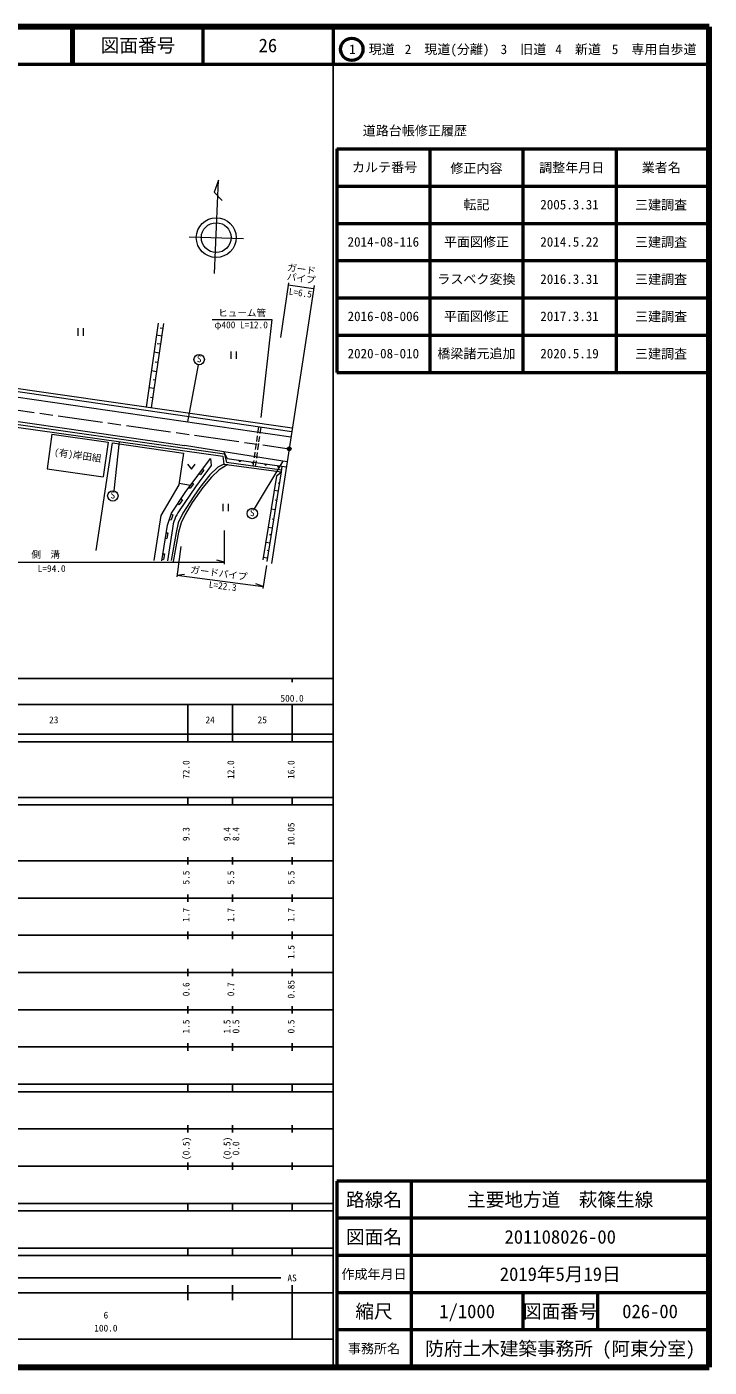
# Model space of a CAD drawing. Units: millimetres, scale not verified. Extents: x 40000 to 680000, y 20000 to 380000.
# Drawn here: x 496768 to 680000, y 20000 to 380000 of the extents above; entities that cross this region are included whole.
import ezdxf
from ezdxf.enums import TextEntityAlignment as Align

# ---------------------------------------------------------------- set-up
doc = ezdxf.new("R2010")
doc.units = ezdxf.units.MM
doc.header["$LTSCALE"] = 1000
doc.header["$PDMODE"] = 32
doc.header["$PDSIZE"] = 500
doc.linetypes.add('CHAIN', pattern=[18.5, 12, -1.5, 3.5, -1.5])
for name, color, linetype, lineweight in [('M-BGD', 7, 'Continuous', 13), ('M-BMK', 2, 'CHAIN', 13), ('M-BMK-SRVR', 3, 'Continuous', 13), ('M-STR-HTXT', 7, 'Continuous', 13), ('M-TTL', 2, 'Continuous', 140), ('M-TTL-BAND', 7, 'Continuous', 25), ('M-TTL-FRAM', 2, 'Continuous', 50), ('M-TTL-LINE', 7, 'Continuous', 50)]:
    doc.layers.add(name, color=color, linetype=linetype, lineweight=lineweight)
doc.layers.add('M-OTRS', color=6, linetype='Continuous')
doc.layers.add('M-TTL-TXT', color=7, linetype='Continuous')
doc.styles.add('ＭＳ ゴシック', font='')
doc.styles.get('ＭＳ ゴシック').set_extended_font_data('MS Gothic')

msp = doc.modelspace()

# ---------------------------------------------------------------- linework, layer by layer
at = {"layer": 'M-BGD'}
for p, q in [((548280, 338772), (547076, 335544)), ((547129, 313729), (548280, 338772)), ((547076, 335544), (549235, 333390)), ((540327, 323593), (554931, 323174)), ((510467, 299025), (510467, 297025)), ((511967, 297025), (511967, 299025)), ((531995, 300360), (528807, 277852)), ((530290, 277639), (533561, 300313)), ((533366, 298963), (532618, 299071)), ((533072, 296925), (531540, 297146)), ((568058, 272222), (432726, 291633)), ((532416, 292379), (530896, 292598)), ((532760, 294759), (531808, 294896)), ((551548, 292821), (551548, 290821)), ((553048, 290821), (553048, 292821)), ((429666, 289943), (567694, 269841)), ((567909, 271251), (432097, 290992)), ((532045, 289807), (531216, 289926)), ((540014, 273872), (542847, 289226)), ((531692, 287361), (530185, 287579)), ((531362, 285073), (530656, 285175)), ((531036, 282813), (529540, 283029)), ((456616, 277705), (549388, 264672)), ((549838, 265263), (456814, 278453)), ((457188, 279346), (539080, 267533)), ((530682, 280354), (529986, 280454)), ((503528, 270584), (502210, 261283)), ((503528, 270584), (518610, 268447)), ((558496, 268625), (558705, 270122)), ((558808, 270861), (559042, 272540)), ((559422, 270771), (559653, 272451)), ((515430, 239345), (519797, 268282)), ((518610, 268447), (517293, 259146)), ((519797, 268282), (538866, 265525)), ((521563, 268581), (520096, 255387)), ((549697, 265855), (539080, 267533)), ((558191, 266439), (558424, 268112)), ((558821, 266396), (559047, 268041)), ((559112, 268513), (559310, 269952)), ((538866, 265525), (537609, 256993)), ((539254, 254949), (546077, 264093)), ((546077, 264093), (546264, 262177)), ((549388, 264672), (549652, 262569)), ((549697, 265855), (550352, 263093)), ((566668, 263128), (549697, 265855)), ((549697, 265855), (550542, 264097)), ((550352, 263093), (565218, 261049)), ((550542, 264097), (566465, 261799)), ((557586, 262098), (557787, 263538)), ((557878, 264191), (558091, 265720)), ((557918, 250528), (565603, 263299)), ((558219, 262011), (558417, 263449)), ((558515, 264162), (558725, 265697)), ((502210, 261283), (517293, 259146)), ((539911, 262576), (540961, 261176)), ((540961, 261176), (542011, 262576)), ((546264, 262177), (542089, 256460)), ((543029, 260008), (543397, 259734)), ((545899, 259672), (543250, 256286)), ((544298, 260942), (543397, 259734)), ((543930, 261216), (544298, 260942)), ((548028, 261707), (545899, 259672)), ((548391, 261032), (546366, 259049)), ((549652, 262569), (548028, 261707)), ((550762, 262417), (548391, 261032)), ((549652, 262569), (565132, 260460)), ((563824, 259297), (560172, 236818)), ((561294, 236367), (565132, 260460)), ((565108, 260310), (563824, 259297)), ((565132, 260460), (565351, 261959)), ((537609, 256993), (532732, 248724)), ((537667, 257390), (540709, 256899)), ((542089, 256460), (537680, 250010)), ((540291, 256339), (540659, 256064)), ((541560, 257272), (540659, 256064)), ((544021, 256271), (541139, 252236)), ((541192, 257547), (541560, 257272)), ((543250, 256286), (541630, 253949)), ((546366, 259049), (544021, 256271)), ((564641, 257375), (564255, 257436)), ((535655, 249340), (539254, 254949)), ((538536, 252980), (537722, 251711)), ((538149, 253228), (538536, 252980)), ((541630, 253949), (538678, 249372)), ((541139, 252236), (539301, 249011)), ((564309, 255293), (563202, 255469)), ((563914, 252811), (563484, 252880)), ((532732, 248724), (530886, 236666)), ((534502, 246123), (535655, 249340)), ((536006, 248959), (535497, 247540)), ((535574, 249114), (536006, 248959)), ((537335, 251959), (537722, 251711)), ((538678, 249372), (537452, 246768)), ((539301, 249011), (538247, 246773)), ((549386, 251902), (549386, 249902)), ((550886, 249902), (550886, 251902)), ((563510, 250277), (562387, 250456)), ((532986, 236582), (534502, 246123)), ((535889, 245290), (534535, 236613)), ((535065, 247695), (535497, 247540)), ((537452, 246768), (536829, 244223)), ((538247, 246773), (537515, 244249)), ((562728, 245368), (561590, 245549)), ((563095, 247675), (562630, 247749)), ((533949, 242646), (534403, 242574)), ((534186, 244135), (534639, 244063)), ((534639, 244063), (534403, 242574)), ((536829, 244223), (535558, 236625)), ((537515, 244249), (536039, 236432)), ((562080, 241301), (560930, 241484)), ((562432, 243510), (561903, 243595)), ((533288, 238487), (533742, 238415)), ((533742, 238415), (533505, 236926)), ((561759, 239286), (561311, 239357)), ((533052, 236998), (533505, 236926)), ((561439, 237280), (560277, 237465))]:
    msp.add_line(p, q, dxfattribs=at)
for centre, radius in [((547633, 323379), 5351), ((547633, 323379), 4000), ((543045, 290609), 1398), ((519858, 254010), 1398), ((557293, 249278), 1398)]:
    msp.add_circle(centre, radius, dxfattribs=at)
for centre, radius, start, end in [((554006, 263597), 300, 171.78694, 351.78694), ((557470, 263097), 300, 171.78694, 351.78694), ((560935, 262597), 300, 171.78694, 351.78694), ((564399, 262097), 300, 171.78694, 351.78694), ((545815, 244222), 9984, 144.57013, 173.86256)]:
    msp.add_arc(centre, radius, start, end, dxfattribs=at)
at = {"layer": 'M-BMK'}
msp.add_line((468569, 280734), (567212, 266684), dxfattribs=at)
at = {"layer": 'M-BMK-SRVR'}
for p, q in [((571925, 297534), (567212, 266684)), ((567212, 266684), (562498, 235833))]:
    msp.add_line(p, q, dxfattribs=at)
msp.add_circle((567212, 266684), 500, dxfattribs=at)
msp.add_point((567212, 266684), dxfattribs=at)
at = {"layer": 'M-OTRS'}
msp.add_point((567212, 266684), dxfattribs=at)
at = {"layer": 'M-STR-HTXT'}
for p, q in [((567037, 311243), (564899, 296512)), ((566954, 310669), (573787, 309724)), ((573915, 310560), (571925, 297534)), ((546581, 301356), (562581, 301356)), ((562581, 301356), (559597, 275071)), ((549825, 235650), (549825, 244701)), ((538135, 240427), (537013, 232272)), ((456325, 236252), (549825, 236252)), ((549825, 236252), (547825, 236752)), ((561135, 235321), (560126, 229113)), ((537078, 232744), (539127, 232975)), ((537078, 232744), (560213, 229649)), ((560213, 229649), (558297, 230410))]:
    msp.add_line(p, q, dxfattribs=at)
at = {"layer": 'M-TTL'}
for p, q in [((680000, 380000), (40000, 380000)), ((680000, 20000), (680000, 380000)), ((40000, 20000), (680000, 20000))]:
    msp.add_line(p, q, dxfattribs=at)
at = {"layer": 'M-TTL-BAND'}
for p, q in [((579000, 20000), (579000, 370000)), ((40000, 205000), (579000, 205000)), ((568000, 205000), (568000, 204000)), ((68000, 198000), (579000, 198000)), ((540000, 188000), (540000, 198000)), ((552000, 188000), (552000, 198000)), ((568000, 188000), (568000, 198000)), ((40000, 190000), (579000, 190000)), ((40000, 188000), (579000, 188000)), ((40000, 173000), (579000, 173000)), ((540000, 171000), (540000, 173000)), ((552000, 171000), (552000, 173000)), ((568000, 171000), (568000, 173000)), ((40000, 171000), (579000, 171000)), ((40000, 156000), (579000, 156000)), ((540000, 155000), (540000, 157000)), ((552000, 155000), (552000, 157000)), ((568000, 155000), (568000, 157000)), ((46000, 146000), (579000, 146000)), ((540000, 145000), (540000, 147000)), ((552000, 145000), (552000, 147000)), ((568000, 145000), (568000, 147000)), ((540000, 135000), (540000, 137000)), ((552000, 135000), (552000, 137000)), ((568000, 135000), (568000, 137000)), ((52000, 136000), (579000, 136000)), ((46000, 126000), (579000, 126000)), ((540000, 125000), (540000, 127000)), ((552000, 125000), (552000, 127000)), ((568000, 125000), (568000, 127000)), ((52000, 116000), (579000, 116000)), ((540000, 115000), (540000, 117000)), ((552000, 115000), (552000, 117000)), ((568000, 115000), (568000, 117000)), ((46000, 106000), (579000, 106000)), ((540000, 105000), (540000, 107000)), ((552000, 105000), (552000, 107000)), ((568000, 105000), (568000, 107000)), ((40000, 96000), (579000, 96000)), ((40000, 94000), (579000, 94000)), ((540000, 94000), (540000, 96000)), ((552000, 94000), (552000, 96000)), ((568000, 94000), (568000, 96000)), ((49000, 84000), (579000, 84000)), ((540000, 83000), (540000, 85000)), ((552000, 83000), (552000, 85000)), ((568000, 83000), (568000, 85000)), ((40000, 74000), (579000, 74000)), ((540000, 73000), (540000, 75000)), ((552000, 73000), (552000, 75000)), ((568000, 73000), (568000, 75000)), ((40000, 64000), (579000, 64000)), ((40000, 62000), (579000, 62000)), ((540000, 62000), (540000, 64000)), ((552000, 62000), (552000, 64000)), ((568000, 62000), (568000, 64000)), ((40000, 52000), (579000, 52000)), ((540000, 50000), (540000, 52000)), ((552000, 50000), (552000, 52000)), ((568000, 50000), (568000, 52000)), ((40000, 50000), (579000, 50000)), ((71000, 44000), (565000, 44000)), ((40000, 40000), (579000, 40000)), ((540000, 38000), (540000, 42000)), ((552000, 38000), (552000, 42000)), ((568000, 27500), (568000, 42000)), ((68000, 27500), (579000, 27500))]:
    msp.add_line(p, q, dxfattribs=at)
at = {"layer": 'M-TTL-FRAM'}
for p, q in [((580000, 347197), (580000, 287197)), ((580000, 347197), (680000, 347197)), ((580000, 287197), (680000, 287197)), ((680000, 70000), (580000, 70000)), ((580000, 70000), (580000, 20000))]:
    msp.add_line(p, q, dxfattribs=at)
at = {"layer": 'M-TTL-LINE'}
for p, q in [((508747, 380000), (508747, 370000)), ((509247, 380000), (509247, 370000)), ((543997, 380000), (543997, 370000)), ((579000, 380000), (579000, 370000)), ((40000, 370000), (680000, 370000)), ((605000, 347197), (605000, 287197)), ((630000, 347197), (630000, 287197)), ((655000, 347197), (655000, 287197)), ((580000, 337197), (680000, 337197)), ((580000, 327197), (680000, 327197)), ((580000, 317197), (680000, 317197)), ((580000, 307197), (680000, 307197)), ((580000, 297197), (680000, 297197)), ((600000, 70000), (600000, 20000)), ((680000, 60000), (580000, 60000)), ((680000, 50000), (580000, 50000)), ((680000, 40000), (580000, 40000)), ((630000, 40000), (630000, 30000)), ((650000, 40000), (650000, 30000)), ((680000, 30000), (580000, 30000))]:
    msp.add_line(p, q, dxfattribs=at)
msp.add_circle((584031, 373958), 3000, dxfattribs=at)

# ---------------------------------------------------------------- texts
at = {"layer": 'M-BGD', "style": 'ＭＳ ゴシック'}
for p in [(542420, 289359), (519233, 252760), (556668, 248028)]:
    msp.add_text('S', height=1833, dxfattribs=at).set_placement(p, align=Align.BOTTOM_LEFT)
msp.add_text('(有)岸田組', height=1833, rotation=351.936, dxfattribs=at).set_placement((503957, 264370), align=Align.BOTTOM_LEFT)
at = {"layer": 'M-STR-HTXT', "style": 'ＭＳ ゴシック'}
for s, rotation, p in [('パイプ', 352.126, (566422, 311488)), ('ガード', 352.126, (566511, 313990)), ('L=6.5', 352.126, (566945, 307535)), ('ガードパイプ', 352.381, (540505, 232832)), ('L=22.3', 352.381, (545481, 228859))]:
    msp.add_text(s, height=1833, rotation=rotation, dxfattribs=at).set_placement(p, align=Align.BOTTOM_LEFT)
for s, p in [('ヒューム管', (548165, 301686)), ('φ400 L=12.0', (547135, 298484)), ('側\u3000溝', (497987, 236813)), ('L=94.0', (499693, 233042))]:
    msp.add_text(s, height=1833, dxfattribs=at).set_placement(p, align=Align.BOTTOM_LEFT)
at = {"layer": 'M-TTL-BAND', "style": 'ＭＳ ゴシック'}
for s, p in [('500.0', (568000, 198195)), ('23', (504000, 192405)), ('24', (546000, 192405)), ('25', (560000, 192405)), ('AS', (568000, 42500)), ('6', (518000, 32523)), ('100.0', (518000, 29033))]:
    msp.add_text(s, height=1833, dxfattribs=at).set_placement(p, align=Align.BOTTOM_CENTER)
for s, p in [('72.0', (541000, 180500)), ('12.0', (553000, 180500)), ('16.0', (569193, 180500)), ('10.05', (569193, 163174)), ('9.3', (541000, 163174)), ('9.4', (552000, 163174)), ('8.4', (554370, 163174)), ('5.5', (541000, 151500)), ('5.5', (553000, 151500)), ('5.5', (569193, 151500)), ('1.7', (541000, 141500)), ('1.7', (553000, 141500)), ('1.7', (569193, 141500)), ('1.5', (569193, 131500)), ('0.6', (541000, 121500)), ('0.7', (553000, 121500)), ('0.85', (569193, 121500)), ('1.5', (541000, 111500)), ('1.5', (552000, 111500)), ('0.5', (554370, 111500)), ('0.5', (569193, 111500)), ('(0.5)', (541000, 78764)), ('(0.5)', (552000, 78764)), ('0.0', (554370, 78764))]:
    msp.add_text(s, height=1833, rotation=90, dxfattribs=at).set_placement(p, align=Align.BOTTOM_CENTER)
at = {"layer": 'M-TTL-TXT', "style": 'ＭＳ ゴシック'}
for s, height, p in [('図面番号', 3666, (526622, 375000)), ('26', 3666, (561497, 375000)), ('1\u3000現道', 2566, (589448, 373958)), ('2\u3000現道(分離)', 2566, (609619, 373958)), ('3\u3000旧道', 2566, (630121, 373958)), ('4\u3000新道', 2566, (644824, 373958)), ('5\u3000専用自歩道', 2566, (665228, 373958)), ('道路台帳修正履歴', 2566, (600968, 352113)), ('カルテ番号', 2566, (592839, 342277)), ('修正内容', 2566, (617509, 342023)), ('調整年月日', 2566, (643089, 342197)), ('業者名', 2566, (667134, 342197)), ('転記', 2566, (617500, 332245)), ('2005.3.31', 2566, (642500, 332245)), ('三建調査', 2566, (667077, 332189)), ('2014-08-116', 2566, (592500, 322245)), ('平面図修正', 2566, (617500, 322245)), ('2014.5.22', 2566, (642500, 322245)), ('三建調査', 2566, (667077, 322189)), ('ラスベク変換', 2566, (617500, 312245)), ('2016.3.31', 2566, (642500, 312245)), ('三建調査', 2566, (667077, 312189)), ('2016-08-006', 2566, (592500, 302245)), ('平面図修正', 2566, (617500, 302245)), ('2017.3.31', 2566, (642500, 302245)), ('三建調査', 2566, (667077, 302189)), ('2020-08-010', 2566, (592500, 292245)), ('橋梁諸元追加', 2566, (617500, 292245)), ('2020.5.19', 2566, (642500, 292245)), ('三建調査', 2566, (667077, 292189)), ('路線名', 3666, (590000, 65000)), ('路線名', 3666, (590000, 65000)), ('主要地方道\u3000萩篠生線', 3666, (640000, 65000)), ('図面名', 3666, (590000, 55000)), ('図面名', 3666, (590000, 55000)), ('201108026-00', 3666, (640000, 55000)), ('2019年5月19日', 3666, (640000, 45000)), ('作成年月日', 2566, (590000, 45000)), ('作成年月日', 2566, (590000, 45000)), ('縮尺', 3666, (590000, 35000)), ('縮尺', 3666, (590000, 35000)), ('1/1000', 3666, (615000, 35000)), ('図面番号', 3666, (640000, 35000)), ('図面番号', 3666, (640000, 35000)), ('026-00', 3666, (664125, 35000)), ('事務所名', 2566, (590000, 25000)), ('事務所名', 2566, (590000, 25000)), ('防府土木建築事務所 (阿東分室)', 3666, (640000, 25000))]:
    msp.add_text(s, height=height, dxfattribs=at).set_placement(p, align=Align.MIDDLE_CENTER)

doc.saveas('drawing.dxf')
